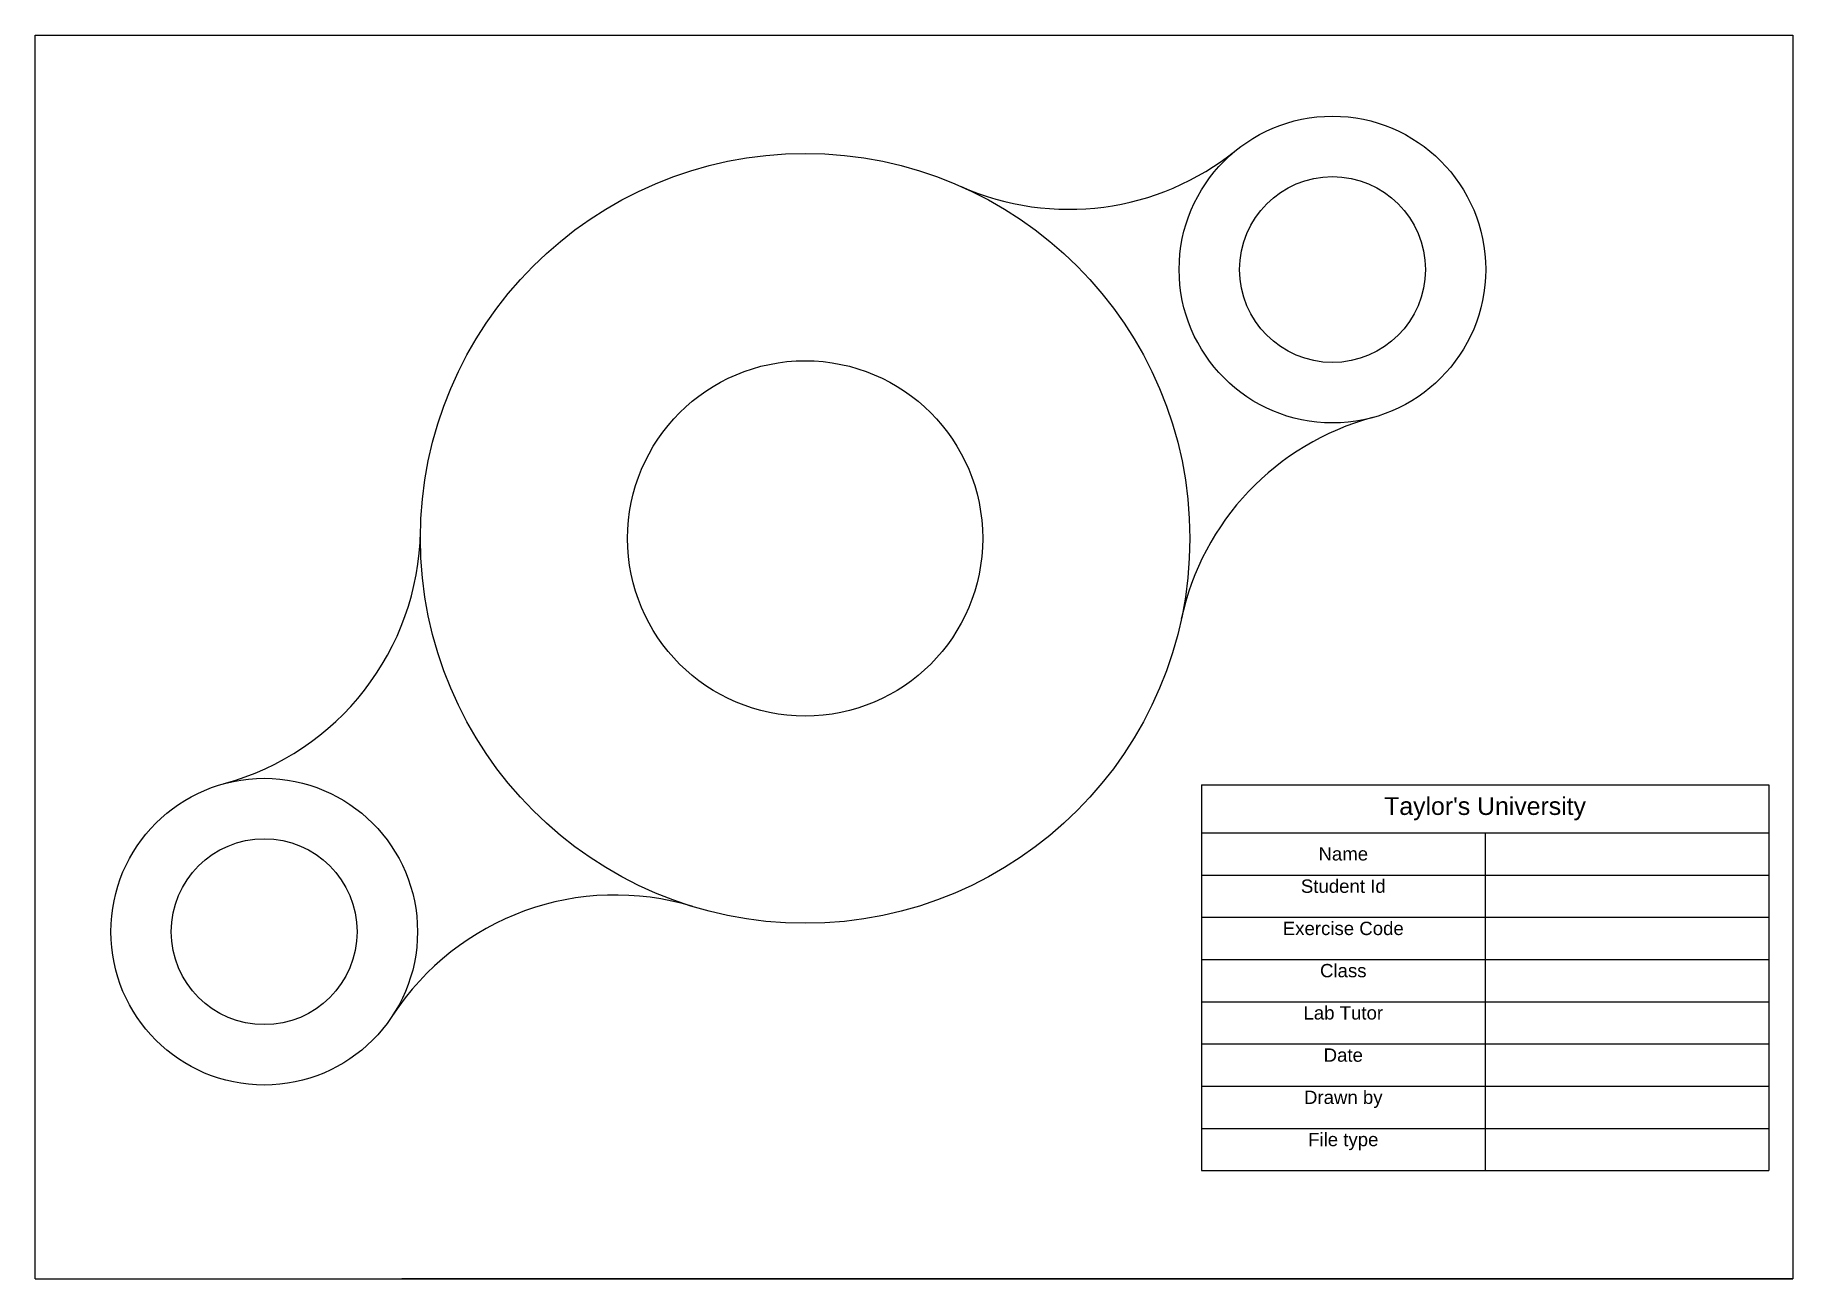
# Model space of a CAD drawing. Header units: millimetres. Extents: x 2252 to 2549, y 2037 to 2247.
import ezdxf

# ---------------------------------------------------------------- set-up
doc = ezdxf.new("R2010")
doc.units = ezdxf.units.MM
doc.styles.get("Standard").update_dxf_attribs({"font": 'arial.ttf'})

# ---------------------------------------------------------------- blocks, each defined once
blk = doc.blocks.new('*T1')
at = {"color": 0, "linetype": 'ByBlock', "lineweight": -2, "transparency": 16777216}
for p, q in [((0, 0), (95.86, 0)), ((0, 0), (0, -65.17)), ((95.86, 0), (95.86, -65.17)), ((0, -8.13), (95.86, -8.13)), ((47.93, -8.13), (47.93, -65.17)), ((0, -15.26), (95.86, -15.26)), ((0, -22.39), (95.86, -22.39)), ((0, -29.52), (95.86, -29.52)), ((0, -36.65), (95.86, -36.65)), ((0, -43.78), (95.86, -43.78)), ((0, -50.91), (95.86, -50.91)), ((0, -58.04), (95.86, -58.04)), ((0, -65.17), (95.86, -65.17))]:
    blk.add_line(p, q, dxfattribs=at)
at = {"color": 0, "transparency": 16777216}
for s, insert, char_height, width, attachment_point in [("Taylor's University", (47.93, -4.06), 3, 94.3618, 5), ('Name', (23.97, -11.69), 2.25, 46.4309, 5), ('Student Id', (23.97, -16.01), 2.25, 46.4309, 2), ('Exercise Code', (23.97, -23.14), 2.25, 46.4309, 2), ('Class', (23.97, -30.27), 2.25, 46.4309, 2), ('Lab Tutor', (23.97, -37.4), 2.25, 46.4309, 2), ('Date', (23.97, -44.53), 2.25, 46.4309, 2), ('Drawn by', (23.97, -51.66), 2.25, 46.4309, 2), ('File type', (23.97, -58.79), 2.25, 46.4309, 2)]:
    blk.add_mtext(s, dxfattribs=dict(at, insert=insert, char_height=char_height, width=width, attachment_point=attachment_point))

msp = doc.modelspace()

# ---------------------------------------------------------------- linework, layer by layer
for p, q in [((2252, 2246.87), (2549, 2246.87)), ((2252, 2085.34), (2252, 2246.87)), ((2549, 2246.87), (2549, 2036.87)), ((2252, 2036.87), (2252, 2085.34)), ((2252, 2036.87), (2549, 2036.87)), ((2549, 2036.87), (2313.95, 2036.87))]:
    msp.add_line(p, q)
for centre, radius in [((2471.21, 2207.3), 25.9), ((2382.11, 2161.9), 65), ((2471.21, 2207.3), 15.7), ((2382.11, 2161.9), 30), ((2290.71, 2095.49), 25.9), ((2290.71, 2095.49), 15.7)]:
    msp.add_circle(centre, radius)
for centre, start, end in [((2426.68, 2262.47), 246.0994, 308.9112), ((2489.67, 2138.84), 105.0888, 167.9006), ((2272.13, 2163.92), 285.1936, 358.95), ((2350.04, 2056.68), 73.05, 146.8064)]:
    msp.add_arc(centre, 45, start, end)

# ---------------------------------------------------------------- block references
msp.add_blockref('*T1', (2449.07, 2120.31))

doc.saveas('drawing.dxf')
